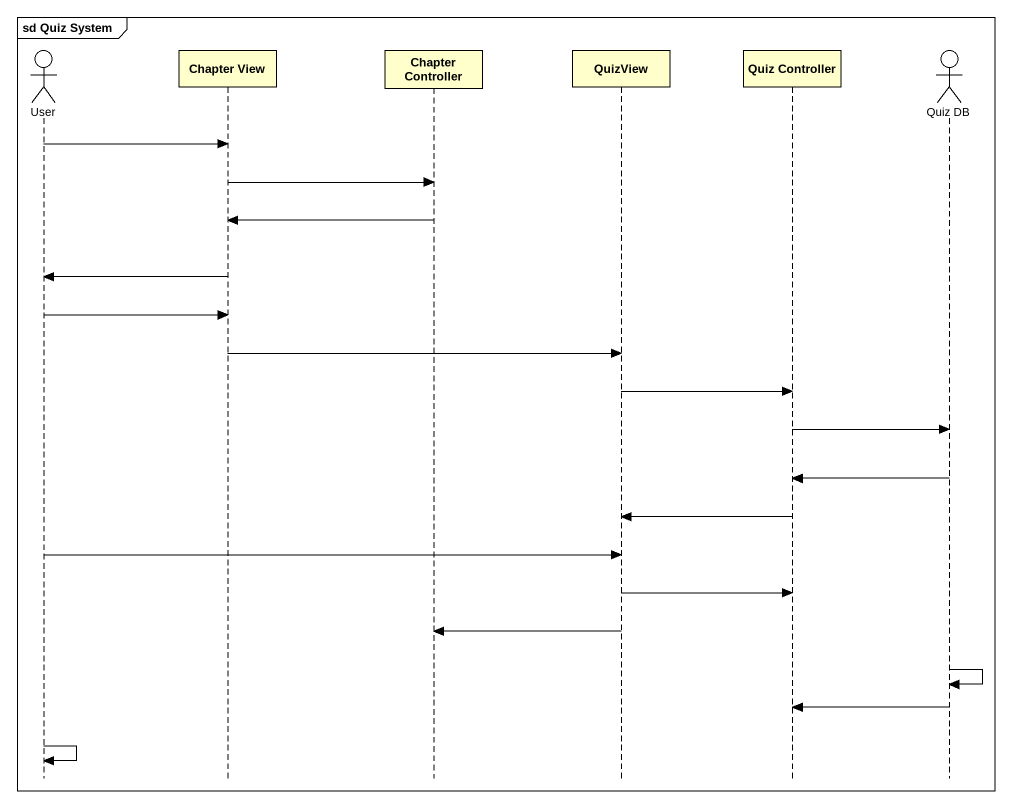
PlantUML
@startuml
mainframe sd Quiz System
hide footbox
actor User
participant "Chapter View" as Chapter_View
participant "Chapter Controller" as Chapter_Controller
participant QuizView
participant "Quiz Controller" as Quiz_Controller
actor "Quiz DB" as Quiz_DB

User -> Chapter_View
Chapter_View -> Chapter_Controller
Chapter_Controller -> Chapter_View
Chapter_View -> User
User -> Chapter_View
Chapter_View -> QuizView
QuizView -> Quiz_Controller
Quiz_Controller -> Quiz_DB
Quiz_DB -> Quiz_Controller
Quiz_Controller -> QuizView
User -> QuizView
QuizView -> Quiz_Controller
QuizView -> Chapter_Controller
Quiz_DB -> Quiz_DB
Quiz_DB -> Quiz_Controller
User -> User
@enduml
